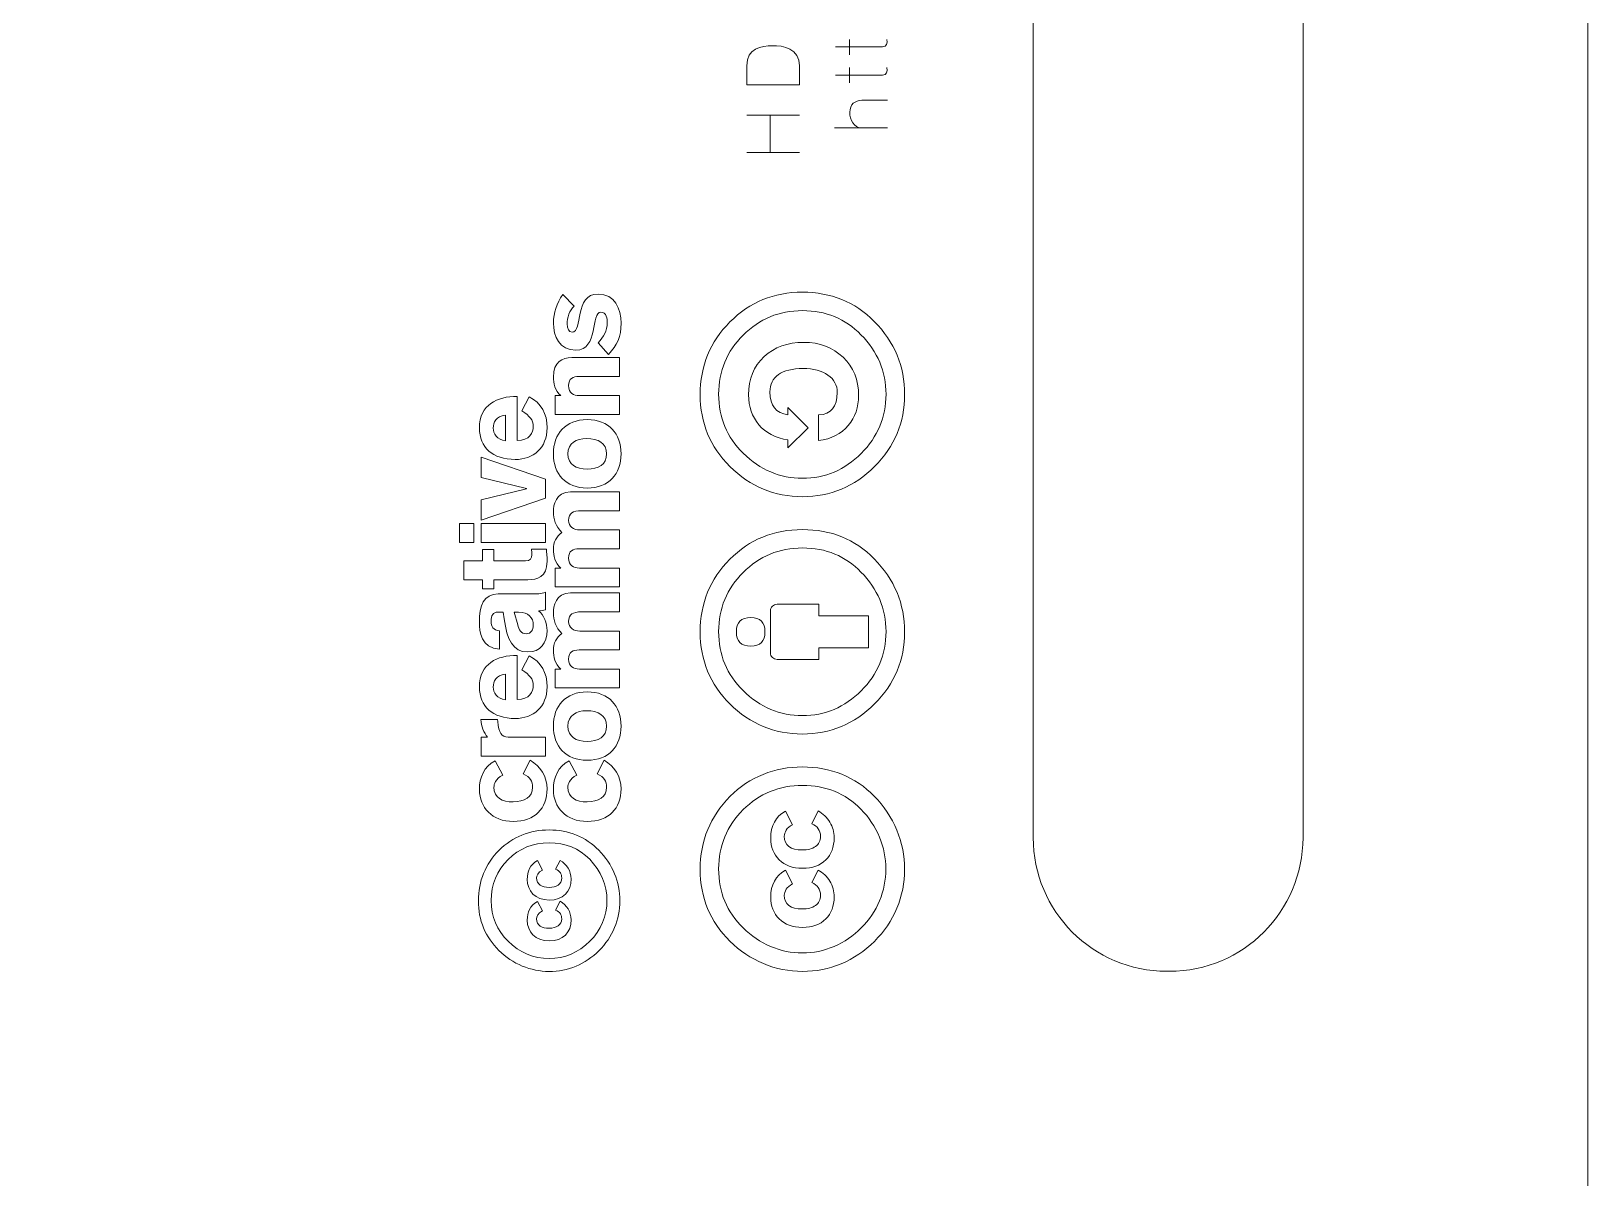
# Model space of a CAD drawing. Header units: inches. Extents: x -20.9 to 23.3, y -6.9 to 3.3.
# Drawn here: x 12.571 to 15.524, y -1.486 to 0.688 of the extents above; entities that cross this region are included whole.
import ezdxf

# ---------------------------------------------------------------- set-up
doc = ezdxf.new("R2010")
doc.units = ezdxf.units.IN
doc.header["$MEASUREMENT"] = 0
doc.layers.add('Layer 1', color=7, linetype='Continuous')

msp = doc.modelspace()

# ---------------------------------------------------------------- linework, layer by layer
at = {"layer": 'Layer 1', "color": 1, "lineweight": 9}
msp.add_lwpolyline([(13.9284, 0.458), (13.9729, 0.458), (13.9729, 0.5287), (13.9284, 0.5287), (14.0283, 0.5287), (13.9729, 0.5287), (13.9729, 0.458), (14.0283, 0.458), (13.9284, 0.458)], dxfattribs=at)
at = {"layer": 'Layer 1', "color": 112, "lineweight": 9}
for points in [[(13.4245, -0.1197), (13.4245, -0.1578), (13.5107, -0.1789), (13.5107, -0.1793), (13.4245, -0.2004), (13.4245, -0.2387), (13.5464, -0.1974), (13.5464, -0.1614), (13.4245, -0.1197)], [(13.3832, -0.2456), (13.3832, -0.2813), (13.4107, -0.2813), (13.4107, -0.2456), (13.3832, -0.2456)], [(13.4245, -0.2456), (13.4245, -0.2813), (13.5464, -0.2813), (13.5464, -0.2456), (13.4245, -0.2456)]]:
    msp.add_lwpolyline(points, dxfattribs=at)
at = {"layer": 'Layer 1', "color": 250, "lineweight": 9}
for points, knots in [([(9.6969, -5.6503), (9.6535, -5.6503), (9.6182, -5.6856), (9.6182, -5.7291), (9.6182, -5.7291), (9.6182, -6.0028), (9.6182, -6.0028), (9.6182, -6.1111), (9.7068, -6.1997), (9.8151, -6.1997), (9.8151, -6.1997), (15.3269, -6.1997), (15.3269, -6.1997), (15.4351, -6.1997), (15.5237, -6.1111), (15.5237, -6.0028), (15.5237, -6.0028), (15.5237, 2.6586), (15.5237, 2.6586), (15.5237, 2.7668), (15.4351, 2.8554), (15.3269, 2.8554), (15.3269, 2.8554), (9.8151, 2.8554), (9.8151, 2.8554), (9.7068, 2.8554), (9.6182, 2.7668), (9.6182, 2.6586), (9.6182, 2.6586), (9.6182, -3.4794), (9.6182, -3.4794), (9.6182, -3.5229), (9.6535, -3.5582), (9.6969, -3.5582), (9.6969, -3.5582), (9.7743, -3.5582), (9.7743, -3.5582), (9.7743, -3.5582), (9.7743, -3.6249), (9.7743, -3.6249), (9.7743, -3.6249), (9.6969, -3.6249), (9.6969, -3.6249), (9.6535, -3.6249), (9.6182, -3.6602), (9.6182, -3.7037), (9.6182, -3.7037), (9.6182, -5.5048), (9.6182, -5.5048), (9.6182, -5.5483), (9.6535, -5.5836), (9.6969, -5.5836), (9.6969, -5.5836), (9.7743, -5.5836), (9.7743, -5.5836), (9.7743, -5.5836), (9.7743, -5.6503), (9.7743, -5.6503), (9.7743, -5.6503), (9.6969, -5.6503), (9.6969, -5.6503)], [0, 0, 0, 0, 1, 1, 1, 2, 2, 2, 3, 3, 3, 4, 4, 4, 5, 5, 5, 6, 6, 6, 7, 7, 7, 8, 8, 8, 9, 9, 9, 10, 10, 10, 11, 11, 11, 12, 12, 12, 13, 13, 13, 14, 14, 14, 15, 15, 15, 16, 16, 16, 17, 17, 17, 18, 18, 18, 19, 19, 19, 20, 20, 20, 20]), ([(14.73, -1.0942), (14.73, -1.0942), (14.7249, -1.0942), (14.7249, -1.0942), (14.585, -1.0942), (14.4716, -0.9807), (14.4716, -0.8408), (14.4716, -0.8408), (14.4716, 1.6052), (14.4716, 1.6052), (14.4716, 1.7452), (14.585, 1.8586), (14.7249, 1.8586), (14.7249, 1.8586), (14.73, 1.8586), (14.73, 1.8586), (14.87, 1.8586), (14.9834, 1.7452), (14.9834, 1.6052), (14.9834, 1.6052), (14.9834, -0.8408), (14.9834, -0.8408), (14.9834, -0.9807), (14.87, -1.0942), (14.73, -1.0942)], [0, 0, 0, 0, 1, 1, 1, 2, 2, 2, 3, 3, 3, 4, 4, 4, 5, 5, 5, 6, 6, 6, 7, 7, 7, 8, 8, 8, 8])]:
    msp.add_open_spline(points, degree=3, knots=knots, dxfattribs=at)
at = {"layer": 'Layer 1', "color": 1, "lineweight": 9}
for points, knots in [([(14.0283, 0.5866), (14.0283, 0.5866), (13.9282, 0.5866), (13.9282, 0.5866), (13.9282, 0.5866), (13.9282, 0.6227), (13.9282, 0.6227), (13.9282, 0.6558), (13.956, 0.6598), (13.9768, 0.6606), (13.9976, 0.6614), (14.0283, 0.6544), (14.0283, 0.6227), (14.0283, 0.6227), (14.0283, 0.5866), (14.0283, 0.5866)], [0, 0, 0, 0, 1, 1, 1, 2, 2, 2, 3, 3, 3, 4, 4, 4, 5, 5, 5, 5]), ([(14.0283, 0.5866), (14.0283, 0.5866), (13.9282, 0.5866), (13.9282, 0.5866), (13.9282, 0.5866), (13.9282, 0.6227), (13.9282, 0.6227), (13.9282, 0.6558), (13.956, 0.6598), (13.9768, 0.6606), (13.9976, 0.6614), (14.0283, 0.6544), (14.0283, 0.6227), (14.0283, 0.6227), (14.0283, 0.5866), (14.0283, 0.5866)], [0, 0, 0, 0, 1, 1, 1, 2, 2, 2, 3, 3, 3, 4, 4, 4, 5, 5, 5, 5]), ([(14.1857, 0.6582), (14.1857, 0.6582), (14.0969, 0.6582), (14.0969, 0.6582), (14.0969, 0.6582), (14.1857, 0.6582), (14.1857, 0.6582), (14.195, 0.6582), (14.1947, 0.6655), (14.1943, 0.6723), (14.1947, 0.6655), (14.195, 0.6582), (14.1857, 0.6582)], [0, 0, 0, 0, 1, 1, 1, 2, 2, 2, 3, 3, 3, 4, 4, 4, 4]), ([(14.1231, 0.6726), (14.1231, 0.6726), (14.1231, 0.6436), (14.1231, 0.6436), (14.1231, 0.6436), (14.1231, 0.6726), (14.1231, 0.6726)], [0, 0, 0, 0, 1, 1, 1, 2, 2, 2, 2]), ([(14.1943, 0.619), (14.1947, 0.6122), (14.195, 0.6049), (14.1857, 0.6049), (14.1857, 0.6049), (14.0969, 0.6049), (14.0969, 0.6049), (14.0969, 0.6049), (14.1857, 0.6049), (14.1857, 0.6049), (14.195, 0.6049), (14.1947, 0.6122), (14.1943, 0.619)], [0, 0, 0, 0, 1, 1, 1, 2, 2, 2, 3, 3, 3, 4, 4, 4, 4]), ([(14.1231, 0.5903), (14.1231, 0.5903), (14.1231, 0.6193), (14.1231, 0.6193), (14.1231, 0.6193), (14.1231, 0.5903), (14.1231, 0.5903)], [0, 0, 0, 0, 1, 1, 1, 2, 2, 2, 2]), ([(14.195, 0.5571), (14.195, 0.5571), (14.1463, 0.5571), (14.1463, 0.5571), (14.1336, 0.5571), (14.1241, 0.5494), (14.1238, 0.5346), (14.1235, 0.5194), (14.1327, 0.5051), (14.1447, 0.5051), (14.1327, 0.5051), (14.1235, 0.5194), (14.1238, 0.5346), (14.1241, 0.5494), (14.1336, 0.5571), (14.1463, 0.5571), (14.1463, 0.5571), (14.195, 0.5571), (14.195, 0.5571)], [0, 0, 0, 0, 1, 1, 1, 2, 2, 2, 3, 3, 3, 4, 4, 4, 5, 5, 5, 6, 6, 6, 6]), ([(14.195, 0.5051), (14.195, 0.5051), (14.0949, 0.5051), (14.0949, 0.5051), (14.0949, 0.5051), (14.195, 0.5051), (14.195, 0.5051)], [0, 0, 0, 0, 1, 1, 1, 2, 2, 2, 2])]:
    msp.add_open_spline(points, degree=3, knots=knots, dxfattribs=at)
at = {"layer": 'Layer 1', "color": 112, "lineweight": 9}
for points, knots in [([(13.6464, 0.1898), (13.6008, 0.1898), (13.618, 0.1176), (13.5971, 0.1176), (13.5909, 0.1176), (13.5877, 0.124), (13.5877, 0.133), (13.5877, 0.1442), (13.5923, 0.1596), (13.6008, 0.1667), (13.6008, 0.1667), (13.5792, 0.1887), (13.5792, 0.1887), (13.5682, 0.1722), (13.5616, 0.1536), (13.5616, 0.1348), (13.5616, 0.1101), (13.5735, 0.0832), (13.6042, 0.0832), (13.6475, 0.0832), (13.6324, 0.1555), (13.6514, 0.1555), (13.6624, 0.1555), (13.6638, 0.1419), (13.6638, 0.136), (13.6638, 0.1197), (13.6572, 0.1085), (13.6466, 0.0975), (13.6466, 0.0975), (13.6659, 0.0752), (13.6659, 0.0752), (13.6824, 0.0931), (13.69, 0.1082), (13.69, 0.1348), (13.69, 0.1614), (13.6785, 0.1898), (13.6464, 0.1898)], [0, 0, 0, 0, 1, 1, 1, 2, 2, 2, 3, 3, 3, 4, 4, 4, 5, 5, 5, 6, 6, 6, 7, 7, 7, 8, 8, 8, 9, 9, 9, 10, 10, 10, 11, 11, 11, 12, 12, 12, 12]), ([(13.84, -0.001), (13.84, 0.0533), (13.8588, 0.0992), (13.8965, 0.1368), (13.9338, 0.1745), (13.9797, 0.1933), (14.0339, 0.1933), (14.0881, 0.1933), (14.1336, 0.1748), (14.1703, 0.1379), (14.2086, 0.0989), (14.2278, 0.0526), (14.2278, -0.001), (14.2278, -0.0534), (14.2087, -0.0988), (14.1706, -0.1374), (14.1326, -0.1754), (14.087, -0.1945), (14.0339, -0.1945), (13.981, -0.1945), (13.9352, -0.1754), (13.8965, -0.1374), (13.8588, -0.0997), (13.84, -0.0543), (13.84, -0.001)], [0, 0, 0, 0, 1, 1, 1, 2, 2, 2, 3, 3, 3, 4, 4, 4, 5, 5, 5, 6, 6, 6, 7, 7, 7, 8, 8, 8, 8]), ([(13.875, -0.0003), (13.875, -0.0443), (13.8906, -0.0816), (13.9217, -0.1121), (13.9538, -0.1437), (13.9912, -0.1595), (14.0339, -0.1595), (14.0771, -0.1595), (14.1142, -0.1438), (14.1454, -0.1124), (14.1768, -0.081), (14.1925, -0.0437), (14.1925, -0.0003), (14.1925, 0.0429), (14.1767, 0.0805), (14.145, 0.1126), (14.1155, 0.1431), (14.0784, 0.1583), (14.0339, 0.1583), (13.9896, 0.1583), (13.9522, 0.1428), (13.9217, 0.1119), (13.8906, 0.0812), (13.875, 0.0438), (13.875, -0.0003)], [0, 0, 0, 0, 1, 1, 1, 2, 2, 2, 3, 3, 3, 4, 4, 4, 5, 5, 5, 6, 6, 6, 7, 7, 7, 8, 8, 8, 8]), ([(14.0065, -0.0868), (13.9828, -0.0831), (13.9644, -0.0735), (13.9513, -0.0581), (13.9383, -0.0426), (13.9318, -0.0238), (13.9318, -0.0016), (13.9318, 0.0288), (13.9416, 0.0531), (13.9612, 0.0711), (13.9808, 0.0891), (14.006, 0.0981), (14.0367, 0.0981), (14.0664, 0.0981), (14.0912, 0.0887), (14.1109, 0.07), (14.1307, 0.0513), (14.1405, 0.0271), (14.1405, -0.0027), (14.1405, -0.0246), (14.134, -0.0435), (14.1208, -0.0595), (14.1076, -0.0754), (14.0889, -0.085), (14.0647, -0.0882), (14.0647, -0.0882), (14.0647, -0.0394), (14.0647, -0.0394), (14.0883, -0.0382), (14.1, -0.024), (14.1, 0.0032), (14.1, 0.0168), (14.0941, 0.0278), (14.0824, 0.0361), (14.0706, 0.0444), (14.0549, 0.0486), (14.0353, 0.0486), (14.0147, 0.0486), (13.9991, 0.0447), (13.9884, 0.0371), (13.9776, 0.0295), (13.9723, 0.0185), (13.9723, 0.0042), (13.9723, -0.0216), (13.9837, -0.0362), (14.0065, -0.0394), (14.0065, -0.0394), (14.0065, -0.0252), (14.0065, -0.0252), (14.0065, -0.0252), (14.045, -0.0636), (14.045, -0.0636), (14.045, -0.0636), (14.0065, -0.102), (14.0065, -0.102), (14.0065, -0.102), (14.0065, -0.0868), (14.0065, -0.0868)], [0, 0, 0, 0, 1, 1, 1, 2, 2, 2, 3, 3, 3, 4, 4, 4, 5, 5, 5, 6, 6, 6, 7, 7, 7, 8, 8, 8, 9, 9, 9, 10, 10, 10, 11, 11, 11, 12, 12, 12, 13, 13, 13, 14, 14, 14, 15, 15, 15, 16, 16, 16, 17, 17, 17, 18, 18, 18, 19, 19, 19, 19]), ([(13.6104, 0.0335), (13.6104, 0.0335), (13.6867, 0.0335), (13.6867, 0.0335), (13.6867, 0.0335), (13.6867, 0.0693), (13.6867, 0.0693), (13.6867, 0.0693), (13.5966, 0.0693), (13.5966, 0.0693), (13.5783, 0.0693), (13.5616, 0.0613), (13.5616, 0.0324), (13.5616, 0.0214), (13.5648, 0.0062), (13.5756, -0.0029), (13.5756, -0.0029), (13.5648, -0.0029), (13.5648, -0.0029), (13.5648, -0.0029), (13.5648, -0.0387), (13.5648, -0.0387), (13.5648, -0.0387), (13.6867, -0.0387), (13.6867, -0.0387), (13.6867, -0.0387), (13.6867, -0.0029), (13.6867, -0.0029), (13.6867, -0.0029), (13.6109, -0.0029), (13.6109, -0.0029), (13.5999, -0.0029), (13.5905, 0.0016), (13.5905, 0.0161), (13.5905, 0.0298), (13.5985, 0.0335), (13.6104, 0.0335)], [0, 0, 0, 0, 1, 1, 1, 2, 2, 2, 3, 3, 3, 4, 4, 4, 5, 5, 5, 6, 6, 6, 7, 7, 7, 8, 8, 8, 9, 9, 9, 10, 10, 10, 11, 11, 11, 12, 12, 12, 12]), ([(13.5159, -0.0049), (13.5159, -0.0049), (13.502, -0.0317), (13.502, -0.0317), (13.5166, -0.042), (13.5235, -0.0482), (13.5235, -0.0615), (13.5235, -0.073), (13.5162, -0.0879), (13.4928, -0.0881), (13.4928, -0.0881), (13.4928, -0.0042), (13.4928, -0.0042), (13.4552, -0.0045), (13.4213, -0.0196), (13.4213, -0.0641), (13.4213, -0.1012), (13.446, -0.1239), (13.4891, -0.1239), (13.5235, -0.1239), (13.5496, -0.1019), (13.5496, -0.0641), (13.5496, -0.0368), (13.5389, -0.0173), (13.5159, -0.0049)], [0, 0, 0, 0, 1, 1, 1, 2, 2, 2, 3, 3, 3, 4, 4, 4, 5, 5, 5, 6, 6, 6, 7, 7, 7, 8, 8, 8, 8]), ([(13.4474, -0.0643), (13.4474, -0.0746), (13.4547, -0.087), (13.4708, -0.0886), (13.4708, -0.0886), (13.4708, -0.04), (13.4708, -0.04), (13.4529, -0.0411), (13.4474, -0.054), (13.4474, -0.0643)], [0, 0, 0, 0, 1, 1, 1, 2, 2, 2, 3, 3, 3, 3]), ([(13.6258, -0.0483), (13.5847, -0.0483), (13.5616, -0.0751), (13.5616, -0.1132), (13.5616, -0.1513), (13.5847, -0.1781), (13.6258, -0.1781), (13.6668, -0.1781), (13.69, -0.1513), (13.69, -0.1132), (13.69, -0.0751), (13.6668, -0.0483), (13.6258, -0.0483)], [0, 0, 0, 0, 1, 1, 1, 2, 2, 2, 3, 3, 3, 4, 4, 4, 4]), ([(13.6244, -0.0841), (13.6049, -0.0841), (13.5891, -0.0928), (13.5891, -0.1132), (13.5891, -0.1336), (13.6049, -0.1423), (13.6258, -0.1423), (13.6466, -0.1423), (13.6624, -0.1336), (13.6624, -0.1132), (13.6624, -0.0928), (13.6466, -0.0841), (13.6244, -0.0841)], [0, 0, 0, 0, 1, 1, 1, 2, 2, 2, 3, 3, 3, 4, 4, 4, 4]), ([(13.6154, -0.2212), (13.6154, -0.2212), (13.6867, -0.2212), (13.6867, -0.2212), (13.6867, -0.2212), (13.6867, -0.1854), (13.6867, -0.1854), (13.6867, -0.1854), (13.5937, -0.1854), (13.5937, -0.1854), (13.5657, -0.1854), (13.5616, -0.2111), (13.5616, -0.223), (13.5616, -0.2372), (13.5659, -0.2505), (13.5778, -0.2622), (13.5671, -0.2702), (13.5616, -0.2805), (13.5616, -0.2945), (13.5616, -0.3055), (13.5648, -0.3206), (13.5756, -0.3298), (13.5756, -0.3298), (13.5648, -0.3298), (13.5648, -0.3298), (13.5648, -0.3298), (13.5648, -0.3656), (13.5648, -0.3656), (13.5648, -0.3656), (13.6867, -0.3656), (13.6867, -0.3656), (13.6867, -0.3656), (13.6867, -0.3298), (13.6867, -0.3298), (13.6867, -0.3298), (13.6109, -0.3298), (13.6109, -0.3298), (13.5999, -0.3298), (13.5905, -0.3252), (13.5905, -0.3108), (13.5905, -0.297), (13.5985, -0.2934), (13.6104, -0.2934), (13.6104, -0.2934), (13.6867, -0.2934), (13.6867, -0.2934), (13.6867, -0.2934), (13.6867, -0.2576), (13.6867, -0.2576), (13.6867, -0.2576), (13.6118, -0.2576), (13.6118, -0.2576), (13.5994, -0.2576), (13.5905, -0.2514), (13.5905, -0.2395), (13.5905, -0.226), (13.5982, -0.2212), (13.6154, -0.2212)], [0, 0, 0, 0, 1, 1, 1, 2, 2, 2, 3, 3, 3, 4, 4, 4, 5, 5, 5, 6, 6, 6, 7, 7, 7, 8, 8, 8, 9, 9, 9, 10, 10, 10, 11, 11, 11, 12, 12, 12, 13, 13, 13, 14, 14, 14, 15, 15, 15, 16, 16, 16, 17, 17, 17, 18, 18, 18, 19, 19, 19, 19]), ([(13.84, -0.451), (13.84, -0.3965), (13.8587, -0.3506), (13.8961, -0.3132), (13.9337, -0.2756), (13.9797, -0.2568), (14.0339, -0.2568), (14.0884, -0.2568), (14.1337, -0.2752), (14.17, -0.3122), (14.2085, -0.3514), (14.2278, -0.3977), (14.2278, -0.451), (14.2278, -0.5034), (14.2087, -0.5489), (14.1706, -0.5874), (14.1326, -0.6255), (14.087, -0.6445), (14.0339, -0.6445), (13.9808, -0.6445), (13.9349, -0.6255), (13.8961, -0.5874), (13.8587, -0.55), (13.84, -0.5045), (13.84, -0.451)], [0, 0, 0, 0, 1, 1, 1, 2, 2, 2, 3, 3, 3, 4, 4, 4, 5, 5, 5, 6, 6, 6, 7, 7, 7, 8, 8, 8, 8]), ([(13.5483, -0.2941), (13.5483, -0.2941), (13.5201, -0.2941), (13.5201, -0.2941), (13.5203, -0.2959), (13.5208, -0.301), (13.5208, -0.3049), (13.5208, -0.3113), (13.5182, -0.3161), (13.5086, -0.3161), (13.5086, -0.3161), (13.4488, -0.3161), (13.4488, -0.3161), (13.4488, -0.3161), (13.4488, -0.2948), (13.4488, -0.2948), (13.4488, -0.2948), (13.4268, -0.2948), (13.4268, -0.2948), (13.4268, -0.2948), (13.4268, -0.3161), (13.4268, -0.3161), (13.4268, -0.3161), (13.3915, -0.3161), (13.3915, -0.3161), (13.3915, -0.3161), (13.3915, -0.3519), (13.3915, -0.3519), (13.3915, -0.3519), (13.4268, -0.3519), (13.4268, -0.3519), (13.4268, -0.3519), (13.4268, -0.3693), (13.4268, -0.3693), (13.4268, -0.3693), (13.4488, -0.3693), (13.4488, -0.3693), (13.4488, -0.3693), (13.4488, -0.3519), (13.4488, -0.3519), (13.4488, -0.3519), (13.513, -0.3519), (13.513, -0.3519), (13.5306, -0.3519), (13.5496, -0.3475), (13.5496, -0.317), (13.5496, -0.3092), (13.5487, -0.2987), (13.5483, -0.2941)], [0, 0, 0, 0, 1, 1, 1, 2, 2, 2, 3, 3, 3, 4, 4, 4, 5, 5, 5, 6, 6, 6, 7, 7, 7, 8, 8, 8, 9, 9, 9, 10, 10, 10, 11, 11, 11, 12, 12, 12, 13, 13, 13, 14, 14, 14, 15, 15, 15, 16, 16, 16, 16]), ([(13.875, -0.4503), (13.875, -0.4944), (13.8905, -0.5317), (13.9214, -0.5621), (13.9537, -0.5937), (13.9912, -0.6096), (14.0339, -0.6096), (14.0768, -0.6096), (14.114, -0.5939), (14.1454, -0.5625), (14.1768, -0.5311), (14.1925, -0.4937), (14.1925, -0.4503), (14.1925, -0.4071), (14.1767, -0.3695), (14.145, -0.3374), (14.1157, -0.307), (14.0787, -0.2917), (14.0339, -0.2917), (13.9898, -0.2917), (13.9523, -0.3072), (13.9214, -0.3381), (13.8905, -0.3691), (13.875, -0.4064), (13.875, -0.4503)], [0, 0, 0, 0, 1, 1, 1, 2, 2, 2, 3, 3, 3, 4, 4, 4, 5, 5, 5, 6, 6, 6, 7, 7, 7, 8, 8, 8, 8]), ([(13.5338, -0.4114), (13.5338, -0.4114), (13.5338, -0.411), (13.5338, -0.411), (13.5379, -0.4108), (13.5423, -0.4101), (13.5464, -0.4087), (13.5464, -0.4087), (13.5464, -0.3757), (13.5464, -0.3757), (13.5389, -0.3787), (13.5295, -0.3789), (13.521, -0.3789), (13.521, -0.3789), (13.4566, -0.3789), (13.4566, -0.3789), (13.4291, -0.3791), (13.4213, -0.4), (13.4213, -0.4332), (13.4213, -0.4497), (13.4245, -0.4823), (13.4595, -0.4834), (13.4595, -0.4834), (13.4595, -0.449), (13.4595, -0.449), (13.4474, -0.4472), (13.4433, -0.4417), (13.4433, -0.4302), (13.4433, -0.4206), (13.4472, -0.4133), (13.4563, -0.4133), (13.4563, -0.4133), (13.4664, -0.4133), (13.4664, -0.4133), (13.4664, -0.4133), (13.4683, -0.4263), (13.4683, -0.4263), (13.4738, -0.4653), (13.4841, -0.4889), (13.5134, -0.4889), (13.5368, -0.4889), (13.5496, -0.4715), (13.5496, -0.4481), (13.5496, -0.4353), (13.5434, -0.4174), (13.5338, -0.4114)], [0, 0, 0, 0, 1, 1, 1, 2, 2, 2, 3, 3, 3, 4, 4, 4, 5, 5, 5, 6, 6, 6, 7, 7, 7, 8, 8, 8, 9, 9, 9, 10, 10, 10, 11, 11, 11, 12, 12, 12, 13, 13, 13, 14, 14, 14, 15, 15, 15, 15]), ([(13.6154, -0.4128), (13.6154, -0.4128), (13.6867, -0.4128), (13.6867, -0.4128), (13.6867, -0.4128), (13.6867, -0.377), (13.6867, -0.377), (13.6867, -0.377), (13.5937, -0.377), (13.5937, -0.377), (13.5657, -0.377), (13.5616, -0.4027), (13.5616, -0.4146), (13.5616, -0.4288), (13.5659, -0.4421), (13.5778, -0.4538), (13.5671, -0.4618), (13.5616, -0.4722), (13.5616, -0.4861), (13.5616, -0.4971), (13.5648, -0.5123), (13.5756, -0.5214), (13.5756, -0.5214), (13.5648, -0.5214), (13.5648, -0.5214), (13.5648, -0.5214), (13.5648, -0.5572), (13.5648, -0.5572), (13.5648, -0.5572), (13.6867, -0.5572), (13.6867, -0.5572), (13.6867, -0.5572), (13.6867, -0.5214), (13.6867, -0.5214), (13.6867, -0.5214), (13.6109, -0.5214), (13.6109, -0.5214), (13.5999, -0.5214), (13.5905, -0.5169), (13.5905, -0.5024), (13.5905, -0.4887), (13.5985, -0.485), (13.6104, -0.485), (13.6104, -0.485), (13.6867, -0.485), (13.6867, -0.485), (13.6867, -0.485), (13.6867, -0.4492), (13.6867, -0.4492), (13.6867, -0.4492), (13.6118, -0.4492), (13.6118, -0.4492), (13.5994, -0.4492), (13.5905, -0.443), (13.5905, -0.4311), (13.5905, -0.4176), (13.5982, -0.4128), (13.6154, -0.4128)], [0, 0, 0, 0, 1, 1, 1, 2, 2, 2, 3, 3, 3, 4, 4, 4, 5, 5, 5, 6, 6, 6, 7, 7, 7, 8, 8, 8, 9, 9, 9, 10, 10, 10, 11, 11, 11, 12, 12, 12, 13, 13, 13, 14, 14, 14, 15, 15, 15, 16, 16, 16, 17, 17, 17, 18, 18, 18, 19, 19, 19, 19]), ([(13.4955, -0.4133), (13.4955, -0.4133), (13.4871, -0.4133), (13.4871, -0.4133), (13.4871, -0.4133), (13.4939, -0.4374), (13.4939, -0.4374), (13.4965, -0.4463), (13.4999, -0.4545), (13.5097, -0.4545), (13.5194, -0.4545), (13.5235, -0.4465), (13.5235, -0.4378), (13.5235, -0.4238), (13.5141, -0.4133), (13.4955, -0.4133)], [0, 0, 0, 0, 1, 1, 1, 2, 2, 2, 3, 3, 3, 4, 4, 4, 5, 5, 5, 5]), ([(13.9858, -0.3984), (13.9858, -0.3984), (14.0651, -0.3984), (14.0651, -0.3984), (14.0651, -0.3984), (14.0651, -0.4205), (14.0651, -0.4205), (14.0651, -0.4205), (14.1592, -0.4205), (14.1592, -0.4205), (14.1592, -0.4205), (14.1592, -0.4808), (14.1592, -0.4808), (14.1592, -0.4808), (14.0651, -0.4808), (14.0651, -0.4808), (14.0651, -0.4808), (14.0651, -0.5029), (14.0651, -0.5029), (14.0651, -0.5029), (13.9858, -0.5029), (13.9858, -0.5029), (13.9823, -0.5029), (13.9794, -0.5017), (13.9769, -0.4993), (13.9745, -0.4969), (13.9733, -0.4939), (13.9733, -0.4905), (13.9733, -0.4905), (13.9733, -0.4108), (13.9733, -0.4108), (13.9733, -0.4076), (13.9745, -0.4047), (13.9769, -0.4022), (13.9794, -0.3996), (13.9823, -0.3984), (13.9858, -0.3984)], [0, 0, 0, 0, 1, 1, 1, 2, 2, 2, 3, 3, 3, 4, 4, 4, 5, 5, 5, 6, 6, 6, 7, 7, 7, 8, 8, 8, 9, 9, 9, 10, 10, 10, 11, 11, 11, 12, 12, 12, 12]), ([(13.9359, -0.4776), (13.9177, -0.4776), (13.9086, -0.4686), (13.9086, -0.4506), (13.9086, -0.4326), (13.9177, -0.4236), (13.9359, -0.4236), (13.9539, -0.4236), (13.9629, -0.4326), (13.9629, -0.4506), (13.9629, -0.4686), (13.9539, -0.4776), (13.9359, -0.4776)], [0, 0, 0, 0, 1, 1, 1, 2, 2, 2, 3, 3, 3, 4, 4, 4, 4]), ([(13.5159, -0.496), (13.5159, -0.496), (13.502, -0.5228), (13.502, -0.5228), (13.5166, -0.5331), (13.5235, -0.5393), (13.5235, -0.5526), (13.5235, -0.5641), (13.5162, -0.579), (13.4928, -0.5792), (13.4928, -0.5792), (13.4928, -0.4953), (13.4928, -0.4953), (13.4552, -0.4955), (13.4213, -0.5107), (13.4213, -0.5552), (13.4213, -0.5923), (13.446, -0.615), (13.4891, -0.615), (13.5235, -0.615), (13.5496, -0.593), (13.5496, -0.5552), (13.5496, -0.5279), (13.5389, -0.5084), (13.5159, -0.496)], [0, 0, 0, 0, 1, 1, 1, 2, 2, 2, 3, 3, 3, 4, 4, 4, 5, 5, 5, 6, 6, 6, 7, 7, 7, 8, 8, 8, 8]), ([(13.4474, -0.5554), (13.4474, -0.5657), (13.4547, -0.5781), (13.4708, -0.5797), (13.4708, -0.5797), (13.4708, -0.5311), (13.4708, -0.5311), (13.4529, -0.5322), (13.4474, -0.5451), (13.4474, -0.5554)], [0, 0, 0, 0, 1, 1, 1, 2, 2, 2, 3, 3, 3, 3]), ([(13.6258, -0.5645), (13.5847, -0.5645), (13.5616, -0.5914), (13.5616, -0.6294), (13.5616, -0.6675), (13.5847, -0.6943), (13.6258, -0.6943), (13.6668, -0.6943), (13.69, -0.6675), (13.69, -0.6294), (13.69, -0.5914), (13.6668, -0.5645), (13.6258, -0.5645)], [0, 0, 0, 0, 1, 1, 1, 2, 2, 2, 3, 3, 3, 4, 4, 4, 4]), ([(13.4758, -0.6505), (13.4623, -0.6505), (13.4586, -0.642), (13.4561, -0.6207), (13.4561, -0.6207), (13.4556, -0.6168), (13.4556, -0.6168), (13.4556, -0.6168), (13.424, -0.617), (13.424, -0.617), (13.4249, -0.6296), (13.4295, -0.6427), (13.4368, -0.6505), (13.4368, -0.6505), (13.4245, -0.6505), (13.4245, -0.6505), (13.4245, -0.6505), (13.4245, -0.6862), (13.4245, -0.6862), (13.4245, -0.6862), (13.5464, -0.6862), (13.5464, -0.6862), (13.5464, -0.6862), (13.5464, -0.6505), (13.5464, -0.6505), (13.5464, -0.6505), (13.4758, -0.6505), (13.4758, -0.6505)], [0, 0, 0, 0, 1, 1, 1, 2, 2, 2, 3, 3, 3, 4, 4, 4, 5, 5, 5, 6, 6, 6, 7, 7, 7, 8, 8, 8, 9, 9, 9, 9]), ([(13.6244, -0.6003), (13.6049, -0.6003), (13.5891, -0.609), (13.5891, -0.6294), (13.5891, -0.6498), (13.6049, -0.6585), (13.6258, -0.6585), (13.6466, -0.6585), (13.6624, -0.6498), (13.6624, -0.6294), (13.6624, -0.609), (13.6466, -0.6003), (13.6244, -0.6003)], [0, 0, 0, 0, 1, 1, 1, 2, 2, 2, 3, 3, 3, 4, 4, 4, 4]), ([(13.5173, -0.6943), (13.5173, -0.6943), (13.5042, -0.7199), (13.5042, -0.7199), (13.518, -0.7257), (13.5221, -0.7344), (13.5221, -0.7454), (13.5221, -0.7644), (13.5063, -0.7731), (13.4854, -0.7731), (13.4646, -0.7731), (13.4488, -0.7658), (13.4488, -0.7454), (13.4488, -0.7399), (13.4517, -0.7289), (13.4655, -0.7225), (13.4655, -0.7225), (13.4511, -0.695), (13.4511, -0.695), (13.4297, -0.7067), (13.4213, -0.7266), (13.4213, -0.7498), (13.4213, -0.7835), (13.4451, -0.8103), (13.4854, -0.8103), (13.5265, -0.8103), (13.5496, -0.7851), (13.5496, -0.7486), (13.5496, -0.7252), (13.5368, -0.7053), (13.5173, -0.6943)], [0, 0, 0, 0, 1, 1, 1, 2, 2, 2, 3, 3, 3, 4, 4, 4, 5, 5, 5, 6, 6, 6, 7, 7, 7, 8, 8, 8, 9, 9, 9, 10, 10, 10, 10]), ([(13.6576, -0.6943), (13.6576, -0.6943), (13.6446, -0.7199), (13.6446, -0.7199), (13.6583, -0.7257), (13.6624, -0.7344), (13.6624, -0.7454), (13.6624, -0.7644), (13.6466, -0.7731), (13.6258, -0.7731), (13.6049, -0.7731), (13.5891, -0.7658), (13.5891, -0.7454), (13.5891, -0.7399), (13.5921, -0.7289), (13.6058, -0.7225), (13.6058, -0.7225), (13.5914, -0.695), (13.5914, -0.695), (13.5701, -0.7067), (13.5616, -0.7266), (13.5616, -0.7498), (13.5616, -0.7835), (13.5854, -0.8103), (13.6258, -0.8103), (13.6668, -0.8103), (13.69, -0.7851), (13.69, -0.7486), (13.69, -0.7252), (13.6771, -0.7053), (13.6576, -0.6943)], [0, 0, 0, 0, 1, 1, 1, 2, 2, 2, 3, 3, 3, 4, 4, 4, 5, 5, 5, 6, 6, 6, 7, 7, 7, 8, 8, 8, 9, 9, 9, 10, 10, 10, 10]), ([(13.84, -0.901), (13.84, -0.8468), (13.859, -0.8006), (13.8968, -0.7625), (13.915, -0.7443), (13.9359, -0.7305), (13.9593, -0.721), (13.9827, -0.7115), (14.0076, -0.7068), (14.0339, -0.7068), (14.0604, -0.7068), (14.0853, -0.7115), (14.1085, -0.7208), (14.1317, -0.7302), (14.1522, -0.744), (14.17, -0.7622), (14.1886, -0.7811), (14.203, -0.8026), (14.2129, -0.8266), (14.2228, -0.8506), (14.2278, -0.8754), (14.2278, -0.901), (14.2278, -0.9266), (14.2229, -0.9512), (14.2131, -0.9746), (14.2033, -0.998), (14.1891, -1.019), (14.1705, -1.0376), (14.1519, -1.0562), (14.131, -1.0703), (14.1076, -1.08), (14.0843, -1.0897), (14.0598, -1.0946), (14.0339, -1.0946), (14.0083, -1.0946), (13.9836, -1.0897), (13.96, -1.0798), (13.9363, -1.07), (13.9152, -1.0558), (13.8965, -1.0371), (13.8588, -1.0002), (13.84, -0.9548), (13.84, -0.901)], [0, 0, 0, 0, 1, 1, 1, 2, 2, 2, 3, 3, 3, 4, 4, 4, 5, 5, 5, 6, 6, 6, 7, 7, 7, 8, 8, 8, 9, 9, 9, 10, 10, 10, 11, 11, 11, 12, 12, 12, 13, 13, 13, 14, 14, 14, 14]), ([(13.875, -0.9003), (13.875, -0.9447), (13.8905, -0.9819), (13.9214, -1.0122), (13.9368, -1.0274), (13.9542, -1.0391), (13.9735, -1.0473), (13.9928, -1.0555), (14.0129, -1.0596), (14.0339, -1.0596), (14.0547, -1.0596), (14.0747, -1.0555), (14.094, -1.0473), (14.1132, -1.0391), (14.1304, -1.0274), (14.1455, -1.0122), (14.1607, -0.9969), (14.1722, -0.9797), (14.1802, -0.9606), (14.1881, -0.9414), (14.1921, -0.9213), (14.1921, -0.9003), (14.1921, -0.8796), (14.1881, -0.8594), (14.18, -0.8399), (14.1719, -0.8204), (14.1603, -0.8028), (14.145, -0.7871), (14.1155, -0.7569), (14.0784, -0.7418), (14.0339, -0.7418), (14.0124, -0.7418), (13.9921, -0.7457), (13.973, -0.7535), (13.9538, -0.7614), (13.9367, -0.7728), (13.9217, -0.7878), (13.8906, -0.819), (13.875, -0.8565), (13.875, -0.9003)], [0, 0, 0, 0, 1, 1, 1, 2, 2, 2, 3, 3, 3, 4, 4, 4, 5, 5, 5, 6, 6, 6, 7, 7, 7, 8, 8, 8, 9, 9, 9, 10, 10, 10, 11, 11, 11, 12, 12, 12, 13, 13, 13, 13]), ([(14.0017, -0.7909), (14.0017, -0.7909), (14.0152, -0.8166), (14.0152, -0.8166), (14.0094, -0.8193), (14.0054, -0.8227), (14.0031, -0.8268), (14.0008, -0.8308), (13.9996, -0.8347), (13.9996, -0.8384), (13.9996, -0.8557), (14.011, -0.8643), (14.0339, -0.8643), (14.0443, -0.8643), (14.0526, -0.8621), (14.0588, -0.8578), (14.0651, -0.8534), (14.0682, -0.8469), (14.0682, -0.8384), (14.0682, -0.8271), (14.0626, -0.8191), (14.0516, -0.8145), (14.0516, -0.8145), (14.0637, -0.7902), (14.0637, -0.7902), (14.0731, -0.7956), (14.0806, -0.8027), (14.086, -0.8117), (14.0914, -0.8207), (14.0941, -0.8305), (14.0941, -0.8411), (14.0941, -0.8587), (14.0888, -0.8727), (14.0782, -0.8832), (14.0676, -0.8937), (14.0528, -0.899), (14.0339, -0.899), (14.0154, -0.899), (14.0008, -0.8936), (13.9899, -0.8829), (13.9791, -0.8721), (13.9737, -0.8586), (13.9737, -0.8422), (13.9737, -0.8182), (13.983, -0.8011), (14.0017, -0.7909)], [0, 0, 0, 0, 1, 1, 1, 2, 2, 2, 3, 3, 3, 4, 4, 4, 5, 5, 5, 6, 6, 6, 7, 7, 7, 8, 8, 8, 9, 9, 9, 10, 10, 10, 11, 11, 11, 12, 12, 12, 13, 13, 13, 14, 14, 14, 15, 15, 15, 15]), ([(13.6477, -0.8646), (13.6231, -0.8396), (13.5903, -0.8263), (13.5535, -0.8263), (13.5171, -0.8263), (13.484, -0.8396), (13.4586, -0.8649), (13.4328, -0.8907), (13.4192, -0.9238), (13.4192, -0.9606), (13.4192, -0.9974), (13.4328, -1.0298), (13.4582, -1.0548), (13.4843, -1.0806), (13.5182, -1.0946), (13.5535, -1.0946), (13.5892, -1.0946), (13.6223, -1.0809), (13.6481, -1.0552), (13.6738, -1.0294), (13.6878, -0.9959), (13.6878, -0.9606), (13.6878, -0.9253), (13.6738, -0.8911), (13.6477, -0.8646)], [0, 0, 0, 0, 1, 1, 1, 2, 2, 2, 3, 3, 3, 4, 4, 4, 5, 5, 5, 6, 6, 6, 7, 7, 7, 8, 8, 8, 8]), ([(13.6304, -0.8819), (13.6102, -0.8613), (13.5837, -0.8506), (13.5535, -0.8506), (13.5237, -0.8506), (13.4965, -0.8616), (13.4759, -0.8822), (13.4549, -0.9032), (13.4435, -0.9301), (13.4435, -0.9602), (13.4435, -0.9904), (13.4545, -1.0169), (13.4755, -1.0375), (13.4969, -1.0585), (13.5244, -1.0703), (13.5535, -1.0703), (13.5822, -1.0703), (13.6098, -1.0585), (13.6308, -1.0375), (13.6518, -1.0165), (13.6632, -0.9893), (13.6632, -0.9602), (13.6632, -0.9315), (13.6518, -0.9036), (13.6304, -0.8819)], [0, 0, 0, 0, 1, 1, 1, 2, 2, 2, 3, 3, 3, 4, 4, 4, 5, 5, 5, 6, 6, 6, 7, 7, 7, 8, 8, 8, 8]), ([(13.5742, -0.8841), (13.5742, -0.8841), (13.5657, -0.9007), (13.5657, -0.9007), (13.5746, -0.9044), (13.5773, -0.9101), (13.5773, -0.9172), (13.5773, -0.9296), (13.5671, -0.9352), (13.5535, -0.9352), (13.54, -0.9352), (13.5297, -0.9305), (13.5297, -0.9172), (13.5297, -0.9137), (13.5316, -0.9065), (13.5406, -0.9024), (13.5406, -0.9024), (13.5312, -0.8845), (13.5312, -0.8845), (13.5174, -0.8921), (13.5119, -0.905), (13.5119, -0.9201), (13.5119, -0.9419), (13.5273, -0.9593), (13.5535, -0.9593), (13.5802, -0.9593), (13.5952, -0.943), (13.5952, -0.9193), (13.5952, -0.9041), (13.5868, -0.8912), (13.5742, -0.8841)], [0, 0, 0, 0, 1, 1, 1, 2, 2, 2, 3, 3, 3, 4, 4, 4, 5, 5, 5, 6, 6, 6, 7, 7, 7, 8, 8, 8, 9, 9, 9, 10, 10, 10, 10]), ([(14.0017, -0.9028), (14.0017, -0.9028), (14.0152, -0.9287), (14.0152, -0.9287), (14.0094, -0.9315), (14.0054, -0.9349), (14.0031, -0.9389), (14.0008, -0.943), (13.9996, -0.9467), (13.9996, -0.9502), (13.9996, -0.9675), (14.011, -0.9762), (14.0339, -0.9762), (14.0443, -0.9762), (14.0526, -0.974), (14.0588, -0.9696), (14.0651, -0.9652), (14.0682, -0.9587), (14.0682, -0.9502), (14.0682, -0.9389), (14.0626, -0.9309), (14.0516, -0.9263), (14.0516, -0.9263), (14.0637, -0.9024), (14.0637, -0.9024), (14.0731, -0.9075), (14.0806, -0.9145), (14.086, -0.9235), (14.0914, -0.9325), (14.0941, -0.9425), (14.0941, -0.9533), (14.0941, -0.9706), (14.0888, -0.9846), (14.0782, -0.9952), (14.0676, -1.0058), (14.0528, -1.0111), (14.0339, -1.0111), (14.0154, -1.0111), (14.0008, -1.0058), (13.9899, -0.995), (13.9791, -0.9843), (13.9737, -0.9707), (13.9737, -0.9543), (13.9737, -0.9303), (13.983, -0.9131), (14.0017, -0.9028)], [0, 0, 0, 0, 1, 1, 1, 2, 2, 2, 3, 3, 3, 4, 4, 4, 5, 5, 5, 6, 6, 6, 7, 7, 7, 8, 8, 8, 9, 9, 9, 10, 10, 10, 11, 11, 11, 12, 12, 12, 13, 13, 13, 14, 14, 14, 15, 15, 15, 15]), ([(13.5742, -0.9615), (13.5742, -0.9615), (13.5657, -0.9782), (13.5657, -0.9782), (13.5746, -0.9819), (13.5773, -0.9876), (13.5773, -0.9947), (13.5773, -1.0071), (13.5671, -1.0127), (13.5535, -1.0127), (13.54, -1.0127), (13.5297, -1.0079), (13.5297, -0.9947), (13.5297, -0.9911), (13.5316, -0.984), (13.5406, -0.9798), (13.5406, -0.9798), (13.5312, -0.962), (13.5312, -0.962), (13.5174, -0.9696), (13.5119, -0.9825), (13.5119, -0.9975), (13.5119, -1.0194), (13.5273, -1.0368), (13.5535, -1.0368), (13.5802, -1.0368), (13.5952, -1.0204), (13.5952, -0.9968), (13.5952, -0.9816), (13.5868, -0.9687), (13.5742, -0.9615)], [0, 0, 0, 0, 1, 1, 1, 2, 2, 2, 3, 3, 3, 4, 4, 4, 5, 5, 5, 6, 6, 6, 7, 7, 7, 8, 8, 8, 9, 9, 9, 10, 10, 10, 10])]:
    msp.add_open_spline(points, degree=3, knots=knots, dxfattribs=at)

doc.saveas('drawing.dxf')
